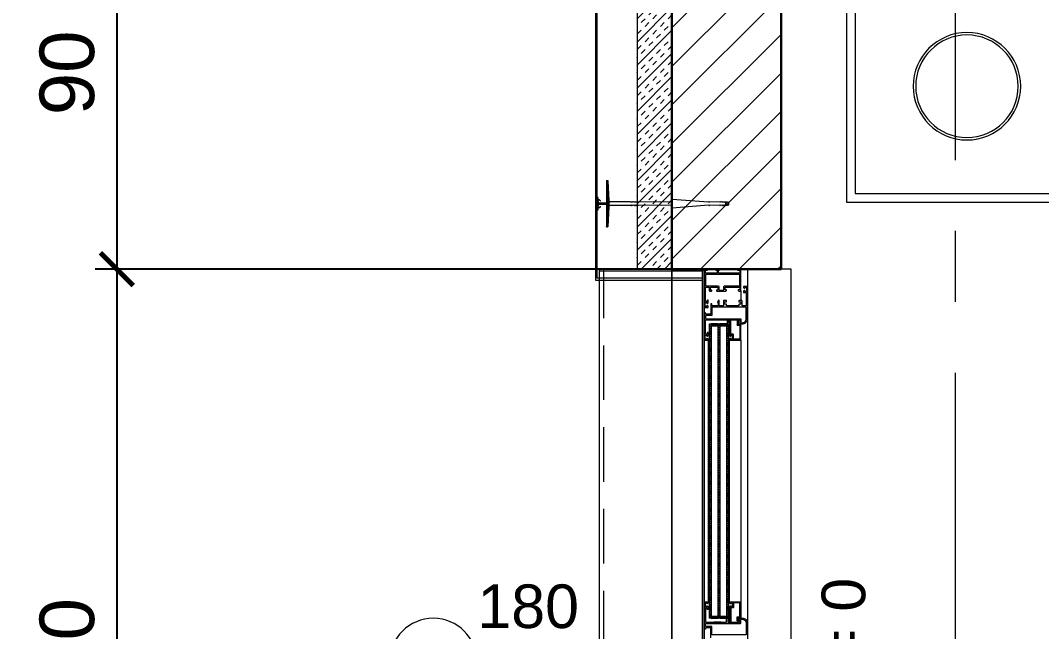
# Model space of a CAD drawing. Header units: centimetres. Extents: x 105417 to 110818, y -55119 to -48326.
# Drawn here: x 107295 to 107529.1, y -52650.5 to -52510.3 of the extents above; entities that cross this region are included whole.
import ezdxf

# ---------------------------------------------------------------- set-up
doc = ezdxf.new("R2010")
doc.units = ezdxf.units.CM
doc.header["$LTSCALE"] = 50
doc.header["$MEASUREMENT"] = 0
for name, pattern in [('AUSGEZOGEN', [0]), ('AXES', [2, 1.25, -0.25, 0.25, -0.25]), ('CACHE', [0.375, 0.25, -0.125]), ('CORNER', [20, 0, -20])]:
    doc.linetypes.add(name, pattern=pattern)
doc.layers.get('0').update_dxf_attribs({"color": 8})
for name, color, linetype in [('AXES', 10, 'AXES'), ('BORD', 5, 'Continuous'), ('COTE 50ème', 1, 'Continuous')]:
    doc.layers.add(name, color=color, linetype=linetype)
for name, color, linetype, lineweight in [('CONSOLE ISOL.', 214, 'Continuous', 15), ('ISOLATION', 252, 'Continuous', 0), ('MACONNERIE COUPE', 7, 'Continuous', 30), ('MACONNERIE HACHURE', 253, 'Continuous', 13), ('mobilimi', 8, 'Continuous', 9), ('WD_Corner', 154, 'Continuous', 5), ('WD_Dowel', 154, 'Continuous', 5), ('WD_Text_Legende', 154, 'AUSGEZOGEN', 5), ('WINDOWS', 21, 'Continuous', 5)]:
    doc.layers.add(name, color=color, linetype=linetype, lineweight=lineweight)
doc.layers.add('WD_Assist1', color=6, linetype='CORNER', lineweight=0, plot=False)
doc.styles.add('GENERATED_STYLE_1', font='arial.ttf')
doc.styles.add('RS_TXT_50', font='arial.ttf', dxfattribs={"height": 12.5})
doc.dimstyles.new('RS_50CM_LINEAIRE', dxfattribs={"dimscale": 5, "dimtxt": 12.5, "dimasz": 1.5, "dimexe": 1, "dimexo": 2.5, "dimgap": 1, "dimtad": 1, "dimdec": 1, "dimrnd": 0.5, "dimdsep": 46, "dimtxsty": 'RS_TXT_50', "dimblk1": 'ARCHTICK', "dimblk2": 'ARCHTICK', "dimsah": 1, "dimcen": 2.5, "dimdle": 1, "dimclrt": 4, "dimadec": 0, "dimazin": 2, "dimtfac": 1, "dimtdec": 1, "dimtix": 1, "dimtmove": 2, "dimatfit": 3, "dimfxl": 1, "dimtolj": 1, "dimtzin": 0, "dimarcsym": 0})

# ---------------------------------------------------------------- blocks, each defined once
blk = doc.blocks.new('A$Ceb270309')
at = {"layer": 'AXES', "lineweight": 5, "ltscale": 1.3}
blk.add_line((-30, -4150), (-30, -1058.41), dxfattribs=at)
blk = doc.blocks.new('ankeri')
at = {"layer": 'WD_Assist1'}
for p, q in [((-2.32, 5.2), (-2.54, 0.59)), ((-2.22, 5.3), (-2.32, 5.2)), ((-2, 5.3), (-2.22, 5.3)), ((-2, -5.3), (-2, 5.3)), ((-29.75, 0.39), (-30, 0)), ((-30, 0), (-29.75, -0.39)), ((-2.76, 0.39), (-29.75, 0.39)), ((-2.54, 0.59), (-2.76, 0.39)), ((-29.75, -0.39), (-2.76, -0.39)), ((-2.76, -0.39), (-2.54, -0.59)), ((-2.54, -0.59), (-2.32, -5.2)), ((-2.32, -5.2), (-2.22, -5.3)), ((-2.22, -5.3), (-2, -5.3))]:
    blk.add_line(p, q, dxfattribs=at)
at = {"layer": 'WD_Corner', "lineweight": 5}
blk.add_lwpolyline([(-2, 0.1), (-1.85, 0.1, -1), (-1.75, 0.1), (-0.25, 0.1, 0.185242), (-0.1, 0.55), (-0.1, 0.72), (-0.15, 0.73), (-0.15, 0.74), (-0.1, 0.75), (-0.1, 0.85), (-0.3, 0.85), (-0.3, 0.8), (-0.32, 0.8), (-0.33, 0.85), (-0.38, 0.85), (-0.5, 0.73), (-0.47, 0.68), (-0.48, 0.68), (-0.53, 0.7), (-0.54, 0.69), (-0.51, 0.65), (-0.54, 0.62), (-0.61, 0.69), (-0.4, 0.9), (-0.1, 0.9), (-0.1, 1.4), (0, 1.4), (0.05, 1.2), (0, 1.2), (0.05, 1.1), (0, 1.1), (0.25, 1), (0, 1), (0, -1), (0.25, -1), (0, -1.1), (0.05, -1.1), (0, -1.2), (0.05, -1.2), (0, -1.4), (-0.1, -1.4), (-0.1, -0.9), (-0.4, -0.9), (-0.61, -0.69), (-0.54, -0.62), (-0.51, -0.65), (-0.54, -0.69), (-0.53, -0.7), (-0.48, -0.68), (-0.47, -0.68), (-0.5, -0.73), (-0.38, -0.85), (-0.33, -0.85), (-0.32, -0.8), (-0.3, -0.8), (-0.3, -0.85), (-0.1, -0.85), (-0.1, -0.75), (-0.15, -0.74), (-0.15, -0.73), (-0.1, -0.72), (-0.1, -0.55, 0.185242), (-0.25, -0.1), (-1.75, -0.1, -1), (-1.85, -0.1), (-2, -0.1)], format="xyb", close=True, dxfattribs=at)
at = {"layer": 'WD_Dowel'}
for p, q in [((-2.32, 5.2), (-2.54, 0.74)), ((-2, 5.3), (-2.22, 5.3)), ((-2.11, 5.3), (-2.11, -5.3)), ((-2, 5.3), (-2, -5.3)), ((-2.11, 2.94), (-2.32, 2.94)), ((-2.32, 2.94), (-2.32, 0.74)), ((-29.75, 0.39), (-30, 0)), ((-30, 0), (-29.75, -0.39)), ((-28.88, 0.39), (-29.75, 0.39)), ((-29.47, 0.05), (-29.25, 0.09)), ((-29.47, 0.05), (-29.47, -0.05)), ((-29.25, 0.29), (-29.04, 0.37)), ((-29.25, 0.29), (-29.25, -0.29)), ((-28.88, 0.39), (-29.04, 0.34)), ((-29.04, 0.34), (-29.04, 0.37)), ((-28.82, 0.39), (-28.88, 0.39)), ((-28.82, 0.39), (-28.82, 0.34)), ((-28.82, 0.34), (-28.66, 0.39)), ((-28.61, 0.39), (-28.66, 0.39)), ((-28.61, 0.39), (-28.66, 0.39)), ((-28.61, 0.39), (-28.61, 0.34)), ((-28.61, 0.34), (-28.44, 0.39)), ((-28.39, 0.39), (-28.44, 0.39)), ((-28.39, 0.39), (-28.39, 0.34)), ((-28.39, 0.34), (-28.23, 0.39)), ((-28.17, 0.39), (-28.23, 0.39)), ((-28.17, 0.39), (-28.17, 0.34)), ((-28.17, 0.34), (-28.01, 0.39)), ((-27.96, 0.39), (-28.01, 0.39)), ((-27.96, 0.39), (-27.96, 0.34)), ((-27.96, 0.34), (-25.61, 0.39)), ((-25.56, 0.39), (-25.61, 0.39)), ((-25.56, 0.39), (-25.56, 0.34)), ((-25.56, 0.34), (-25.4, 0.39)), ((-25.34, 0.39), (-25.4, 0.39)), ((-25.34, 0.34), (-17.05, 0.99)), ((-25.34, 0.39), (-25.34, 0.34)), ((-17, 0.99), (-17.05, 0.99)), ((-17, 0.99), (-17, 0.34)), ((-17, 0.34), (-9.36, 0.39)), ((-9.3, 0.39), (-9.36, 0.39)), ((-9.3, 0.39), (-9.3, 0.34)), ((-9.3, 0.34), (-9.14, 0.39)), ((-9.09, 0.39), (-9.14, 0.39)), ((-9.09, 0.39), (-9.09, 0.34)), ((-9.09, 0.34), (-8.93, 0.39)), ((-8.87, 0.39), (-8.93, 0.39)), ((-8.87, 0.39), (-8.87, 0.34)), ((-8.87, 0.34), (-8.71, 0.39)), ((-8.66, 0.39), (-8.71, 0.39)), ((-8.66, 0.39), (-8.66, 0.34)), ((-8.66, 0.34), (-8.5, 0.39)), ((-8.44, 0.39), (-8.5, 0.39)), ((-8.44, 0.39), (-8.44, 0.34)), ((-8.44, 0.34), (-8.28, 0.39)), ((-8.23, 0.39), (-8.28, 0.39)), ((-8.23, 0.39), (-8.23, 0.34)), ((-8.23, 0.34), (-8.06, 0.39)), ((-8.01, 0.39), (-8.06, 0.39)), ((-8.01, 0.39), (-8.01, 0.34)), ((-8.01, 0.34), (-7.85, 0.39)), ((-7.79, 0.39), (-7.85, 0.39)), ((-7.79, 0.39), (-7.79, 0.34)), ((-7.79, 0.34), (-7.63, 0.39)), ((-7.58, 0.39), (-7.63, 0.39)), ((-7.58, 0.39), (-7.58, 0.34)), ((-7.58, 0.34), (-7.42, 0.39)), ((-7.42, 0.39), (-2.76, 0.39)), ((-2.54, 0.74), (-2.54, -0.74)), ((-2.54, 0.74), (-2.11, 0.74)), ((-2.11, 0.1), (-2.54, 0.1)), ((-2.32, 0.1), (-2.32, 0.74)), ((-29.75, -0.39), (-28.88, -0.39)), ((-29.25, -0.1), (-29.47, -0.05)), ((-29.25, -0.29), (-29.04, -0.37)), ((-29.04, -0.37), (-29.04, -0.34)), ((-29.04, -0.34), (-28.88, -0.39)), ((-28.82, -0.39), (-28.88, -0.39)), ((-28.82, -0.39), (-28.82, -0.34)), ((-28.82, -0.34), (-28.66, -0.39)), ((-28.61, -0.39), (-28.66, -0.39)), ((-28.61, -0.39), (-28.61, -0.34)), ((-28.61, -0.34), (-28.44, -0.39)), ((-28.39, -0.39), (-28.44, -0.39)), ((-28.39, -0.39), (-28.39, -0.34)), ((-28.39, -0.34), (-28.23, -0.39)), ((-28.17, -0.39), (-28.23, -0.39)), ((-28.17, -0.39), (-28.17, -0.34)), ((-28.17, -0.34), (-28.01, -0.39)), ((-27.96, -0.39), (-28.01, -0.39)), ((-27.96, -0.39), (-27.96, -0.34)), ((-27.96, -0.34), (-25.61, -0.39)), ((-25.56, -0.39), (-25.61, -0.39)), ((-25.56, -0.39), (-25.56, -0.34)), ((-25.56, -0.34), (-25.4, -0.39)), ((-25.34, -0.39), (-25.4, -0.39)), ((-25.34, -0.39), (-25.34, -0.34)), ((-25.34, -0.34), (-17.05, -0.99)), ((-17, -0.99), (-17.05, -0.99)), ((-17, -0.99), (-17, -0.34)), ((-17, -0.34), (-9.36, -0.39)), ((-9.3, -0.39), (-9.36, -0.39)), ((-9.3, -0.39), (-9.3, -0.34)), ((-9.3, -0.34), (-9.14, -0.39)), ((-9.09, -0.39), (-9.14, -0.39)), ((-9.09, -0.39), (-9.09, -0.34)), ((-9.09, -0.34), (-8.93, -0.39)), ((-8.87, -0.39), (-8.93, -0.39)), ((-8.87, -0.39), (-8.87, -0.34)), ((-8.87, -0.34), (-8.71, -0.39)), ((-8.66, -0.39), (-8.71, -0.39)), ((-8.66, -0.39), (-8.66, -0.34)), ((-8.66, -0.34), (-8.5, -0.39)), ((-8.44, -0.39), (-8.5, -0.39)), ((-8.44, -0.39), (-8.44, -0.34)), ((-8.44, -0.34), (-8.28, -0.39)), ((-8.23, -0.39), (-8.28, -0.39)), ((-8.23, -0.39), (-8.23, -0.34)), ((-8.23, -0.34), (-8.06, -0.39)), ((-8.01, -0.39), (-8.06, -0.39)), ((-8.01, -0.39), (-8.01, -0.34)), ((-8.01, -0.34), (-7.85, -0.39)), ((-7.79, -0.39), (-7.85, -0.39)), ((-7.79, -0.39), (-7.79, -0.34)), ((-7.79, -0.34), (-7.63, -0.39)), ((-7.58, -0.39), (-7.63, -0.39)), ((-7.58, -0.39), (-7.58, -0.34)), ((-7.58, -0.34), (-7.42, -0.39)), ((-7.42, -0.39), (-2.76, -0.39)), ((-2.11, -0.1), (-2.54, -0.1)), ((-2.54, -0.74), (-2.11, -0.74)), ((-2.54, -0.74), (-2.32, -5.2)), ((-2.32, -0.74), (-2.32, -0.1)), ((-2.22, -2.94), (-2.32, -0.74)), ((-2.11, -2.94), (-2.22, -2.94)), ((-2, -5.3), (-2.22, -5.3))]:
    blk.add_line(p, q, dxfattribs=at)
for centre, major_axis, start_param, end_param in [((-2.22, 5.2), (0.108, 0), 1.570796, 3.141593), ((-2.76, 0.59), (0.216, 0), -1.570795, 0), ((-2.76, -0.59), (-0.216, 0), 3.141593, 4.712389), ((-2.22, -5.2), (0.108, 0), 3.141593, 4.712389)]:
    blk.add_ellipse(centre, major_axis=major_axis, ratio=0.909091, start_param=start_param, end_param=end_param, dxfattribs=at)
blk = doc.blocks.new('_ArchTick')
at = {"color": 0, "linetype": 'ByBlock', "const_width": 0.15}
blk.add_lwpolyline([(-0.5, -0.5), (0.5, 0.5)], dxfattribs=at)
blk = doc.blocks.new('*D1167')
at = {"layer": 'COTE 50ème', "color": 0, "lineweight": -2, "ltscale": 0.5, "transparency": 16777216}
for p, q in [((107317.13, -52472.36), (107317.13, -52572.36)), ((107445.99, -52477.36), (107312.13, -52477.36)), ((107444.35, -52567.36), (107312.13, -52567.36))]:
    blk.add_line(p, q, dxfattribs=at)
at = {"layer": 'Defpoints', "color": 0, "ltscale": 0.5, "transparency": 16777216}
for p in [(107458.49, -52477.36), (107317.13, -52567.36), (107456.85, -52567.36)]:
    blk.add_point(p, dxfattribs=at)
at = {"layer": 'COTE 50ème', "color": 0, "lineweight": -2, "ltscale": 0.5, "transparency": 16777216, "xscale": 7.5, "yscale": 7.5, "zscale": 7.5}
for p, rotation in [((107317.13, -52477.36), 90), ((107317.13, -52567.36), 270)]:
    blk.add_blockref('_ArchTick', p, dxfattribs=dict(at, rotation=rotation))
at = {"layer": 'COTE 50ème', "color": 4, "ltscale": 0.5, "transparency": 16777216, "insert": (107305.75, -52522.36), "char_height": 12.5, "attachment_point": 5, "rotation": 90, "style": 'RS_TXT_50'}
blk.add_mtext('\\A1;90', dxfattribs=at)
blk = doc.blocks.new('*D1168')
at = {"layer": 'COTE 50ème', "color": 0, "lineweight": -2, "ltscale": 0.5, "transparency": 16777216}
for p, q in [((107317.13, -52562.36), (107317.13, -52752.36)), ((107444.35, -52567.36), (107312.13, -52567.36)), ((107444.35, -52747.36), (107312.13, -52747.36))]:
    blk.add_line(p, q, dxfattribs=at)
at = {"layer": 'Defpoints', "color": 0, "ltscale": 0.5, "transparency": 16777216}
for p in [(107456.85, -52567.36), (107317.13, -52747.36), (107456.85, -52747.36)]:
    blk.add_point(p, dxfattribs=at)
at = {"layer": 'COTE 50ème', "color": 0, "lineweight": -2, "ltscale": 0.5, "transparency": 16777216, "xscale": 7.5, "yscale": 7.5, "zscale": 7.5}
for p, rotation in [((107317.13, -52567.36), 90), ((107317.13, -52747.36), 270)]:
    blk.add_blockref('_ArchTick', p, dxfattribs=dict(at, rotation=rotation))
at = {"layer": 'COTE 50ème', "color": 4, "ltscale": 0.5, "transparency": 16777216, "insert": (107305.75, -52657.36), "char_height": 12.5, "attachment_point": 5, "rotation": 90, "style": 'RS_TXT_50'}
blk.add_mtext('\\A1;180', dxfattribs=at)
blk = doc.blocks.new('*D1179')
at = {"layer": 'COTE 50ème', "color": 0, "lineweight": -2, "ltscale": 0.5, "transparency": 16777216}
for p, q in [((107286.77, -53767.36), (107286.77, -52052.36)), ((107431.86, -52057.36), (107281.77, -52057.36)), ((107431.85, -53762.36), (107281.77, -53762.36))]:
    blk.add_line(p, q, dxfattribs=at)
at = {"layer": 'Defpoints', "color": 0, "ltscale": 0.5, "transparency": 16777216}
for p in [(107286.77, -52057.36), (107444.36, -52057.36), (107444.35, -53762.36)]:
    blk.add_point(p, dxfattribs=at)
at = {"layer": 'COTE 50ème', "color": 0, "lineweight": -2, "ltscale": 0.5, "transparency": 16777216, "xscale": 7.5, "yscale": 7.5, "zscale": 7.5}
for p, rotation in [((107286.77, -52057.36), 90), ((107286.77, -53762.36), 270)]:
    blk.add_blockref('_ArchTick', p, dxfattribs=dict(at, rotation=rotation))
at = {"layer": 'COTE 50ème', "color": 4, "ltscale": 0.5, "transparency": 16777216, "insert": (107275.39, -52909.86), "char_height": 12.5, "attachment_point": 5, "rotation": 90, "style": 'RS_TXT_50'}
blk.add_mtext('\\A1;1705', dxfattribs=at)
blk = doc.blocks.new('*D1180')
at = {"layer": 'COTE 50ème', "color": 0, "lineweight": -2, "ltscale": 0.5, "transparency": 16777216}
for p, q in [((107253.08, -52052.36), (107253.08, -54127.36)), ((107431.85, -52057.36), (107248.08, -52057.36)), ((108207.94, -54122.36), (107248.08, -54122.36))]:
    blk.add_line(p, q, dxfattribs=at)
at = {"layer": 'Defpoints', "color": 0, "ltscale": 0.5, "transparency": 16777216}
for p in [(107444.35, -52057.36), (107253.08, -54122.36), (108220.44, -54122.36)]:
    blk.add_point(p, dxfattribs=at)
at = {"layer": 'COTE 50ème', "color": 0, "lineweight": -2, "ltscale": 0.5, "transparency": 16777216, "xscale": 7.5, "yscale": 7.5, "zscale": 7.5}
for p, rotation in [((107253.08, -52057.36), 90), ((107253.08, -54122.36), 270)]:
    blk.add_blockref('_ArchTick', p, dxfattribs=dict(at, rotation=rotation))
at = {"layer": 'COTE 50ème', "color": 4, "ltscale": 0.5, "transparency": 16777216, "insert": (107241.69, -53089.86), "char_height": 12.5, "attachment_point": 5, "rotation": 90, "style": 'RS_TXT_50'}
blk.add_mtext('\\A1;2065', dxfattribs=at)

msp = doc.modelspace()

# ---------------------------------------------------------------- hatches: boundary and pattern name
at = {"layer": 'ISOLATION', "transparency": 33554687}
h = msp.add_hatch(dxfattribs=at)
h.set_pattern_fill('INSUL', color=256, scale=10, angle=45)
h.set_pattern_definition([(45, (108384.8174, -45955.942), (-2.6516504, 2.6516504), []), (45, (108383.9335, -45955.058), (-2.6516504, 2.6516504), [1.25, -1.25]), (45, (108383.0496, -45954.1743), (-2.6516504, 2.6516504), [1.25, -1.25])])
h.paths.add_polyline_path([(107436.35, -52469.36), (107436.35, -52567.36), (107444.35, -52567.36), (107444.35, -52477.36), (107554.35, -52477.36), (107554.35, -52424.25), (107546.35, -52424.25), (107546.35, -52469.36)])
at = {"layer": 'MACONNERIE HACHURE'}
h = msp.add_hatch(dxfattribs=at)
h.set_pattern_fill('ANSI31', color=256, scale=50, style=0)
h.paths.add_polyline_path([(107874.35, -53728.36), (107763.35, -53728.36), (107763.35, -53770.36), (107874.35, -53770.36)])
h.paths.add_polyline_path([(107866.35, -53736.36), (107771.35, -53736.36), (107771.35, -53762.36), (107866.35, -53762.36)], flags=16)
h.paths.add_polyline_path([(109325.35, -53728.36), (109214.35, -53728.36), (109214.35, -53770.36), (109325.35, -53770.36)])
h.paths.add_polyline_path([(109317.35, -53736.36), (109222.35, -53736.36), (109222.35, -53762.36), (109317.35, -53762.36)], flags=16)
h.paths.add_polyline_path([(109454.35, -52082.36), (109509.35, -52082.36), (109509.35, -52057.36), (109454.35, -52057.36)])
h.paths.add_polyline_path([(109274.35, -52057.36), (109174.35, -52057.36), (109174.35, -52082.36), (109274.35, -52082.36)])
h.paths.add_polyline_path([(107444.35, -53677.36), (107444.35, -53737.36), (107469.35, -53737.36), (107469.35, -53677.36)])
h.paths.add_polyline_path([(108556.85, -53762.36), (108531.85, -53762.36), (108531.85, -53982.36), (108556.85, -53982.36)])
h.paths.add_polyline_path([(108239.36, -53952.36), (108214.36, -53952.36), (108214.36, -54122.36), (108331.85, -54122.36), (108331.85, -54097.36), (108239.36, -54097.36)])
h.paths.add_polyline_path([(108556.85, -53982.36), (108531.85, -53982.36), (108531.85, -54122.36), (108556.85, -54122.36)])
h.paths.add_polyline_path([(108849.35, -53952.36), (108874.35, -53952.36), (108874.35, -54122.36), (108756.85, -54122.36), (108756.85, -54097.36), (108849.35, -54097.36)])
h.paths.add_polyline_path([(107469.35, -53422.36), (107444.35, -53422.36), (107444.35, -53497.36), (107469.35, -53497.36)])
h.paths.add_polyline_path([(109644.35, -53677.36), (109644.35, -53737.36), (109619.35, -53737.36), (109619.35, -53677.36)])
h.paths.add_polyline_path([(109619.35, -53342.47), (109644.35, -53342.47), (109644.35, -53397.36), (109619.35, -53397.36)])
h.paths.add_polyline_path([(107469.35, -53342.47), (107444.35, -53342.47), (107444.35, -53397.36), (107469.35, -53397.36)])
h.paths.add_polyline_path([(109619.35, -52847.36), (109644.35, -52847.36), (109644.35, -52902.25), (109619.35, -52902.25)])
h.paths.add_polyline_path([(109099.36, -53146.93), (108984.36, -53146.93), (108984.36, -53096.93), (109099.36, -53096.93)])
h.paths.add_polyline_path([(109089.36, -53136.93), (108994.36, -53136.93), (108994.36, -53106.93), (109089.36, -53106.93)], flags=16)
h.paths.add_polyline_path([(108104.35, -53147.36), (107989.35, -53147.36), (107989.35, -53097.36), (108104.35, -53097.36)])
h.paths.add_polyline_path([(108094.35, -53137.36), (107999.35, -53137.36), (107999.35, -53107.36), (108094.35, -53107.36)], flags=16)
h.paths.add_polyline_path([(108794.35, -52797.36), (108774.35, -52797.36), (108774.35, -52787.36), (108794.35, -52787.36)])
h.paths.add_polyline_path([(108849.35, -53737.36), (108756.85, -53737.36), (108756.85, -53762.36), (108849.35, -53762.36)])
h.paths.add_polyline_path([(109234.24, -53477.36), (109209.24, -53477.36), (109209.24, -53422.36), (109234.24, -53422.36)])
h.paths.add_polyline_path([(109619.35, -53062.36), (109644.35, -53062.36), (109644.35, -53182.36), (109619.35, -53182.36)])
h.paths.add_polyline_path([(108809.35, -53326.05), (108874.35, -53326.05), (108874.35, -53348.05), (108849.35, -53348.05), (108849.35, -53338.05), (108809.35, -53338.05)])
h.paths.add_polyline_path([(109619.35, -53422.36), (109644.35, -53422.36), (109644.35, -53497.36), (109619.35, -53497.36)])
h.paths.add_polyline_path([(108704.35, -52527.36), (108794.35, -52527.36), (108794.35, -52607.36), (108947.35, -52607.36), (108947.35, -52512.38), (108959.35, -52512.38), (108959.35, -52632.36), (108794.35, -52632.36), (108794.35, -52687.36), (108774.35, -52687.36), (108774.35, -52583.36), (108704.35, -52583.36), (108704.35, -52632.36), (108669.35, -52632.36), (108669.35, -52612.36), (108679.35, -52612.36), (108679.35, -52562.36), (108704.35, -52562.36), (108704.35, -52578.36), (108774.35, -52578.36), (108774.35, -52552.36), (108704.35, -52552.36)])
h.paths.add_polyline_path([(108874.35, -53702.36), (108849.35, -53702.36), (108849.35, -53440.05), (108874.35, -53440.05), (108874.35, -53477.36), (108934.35, -53477.36), (108934.35, -53502.36), (108874.35, -53502.36)])
h.paths.add_polyline_path([(108814.35, -52082.36), (108947.35, -52082.36), (108947.35, -52236.36), (108959.35, -52236.36), (108959.35, -52082.36), (108994.35, -52082.36), (108994.35, -52057.36), (108814.35, -52057.36)])
h.paths.add_polyline_path([(109509.35, -52482.36), (109509.35, -52424.25), (109534.35, -52424.25), (109534.35, -52477.36), (109644.35, -52477.36), (109644.35, -52567.36), (109619.35, -52567.36), (109619.35, -52502.36), (109286.35, -52502.36), (109286.35, -52507.36), (109134.35, -52507.36), (109134.35, -52517.36), (109122.35, -52517.36), (109122.35, -52422.36), (109061.49, -52422.36), (109061.49, -52410.36), (109134.35, -52410.36), (109134.35, -52482.36)])
h.paths.add_polyline_path([(109071.35, -52817.36), (109071.35, -52723.36), (109083.35, -52723.36), (109083.35, -52797.36), (109221.35, -52797.36), (109221.35, -52631.36), (109083.35, -52631.36), (109083.35, -52641.36), (109071.35, -52641.36), (109071.35, -52619.36), (109122.35, -52619.36), (109122.35, -52609.36), (109134.35, -52609.36), (109134.35, -52619.36), (109241.35, -52619.36), (109241.35, -52797.36), (109509.35, -52797.36), (109509.35, -52817.36)])
h.paths.add_polyline_path([(108294.35, -52797.36), (108314.35, -52797.36), (108314.35, -52787.36), (108294.35, -52787.36)])
h.paths.add_polyline_path([(108239.35, -53737.36), (108331.85, -53737.36), (108331.85, -53762.36), (108239.35, -53762.36)])
h.paths.add_polyline_path([(107859.35, -53477.36), (107884.35, -53477.36), (107884.35, -53422.36), (107859.35, -53422.36)])
h.paths.add_polyline_path([(107469.35, -53062.36), (107444.35, -53062.36), (107444.35, -53182.36), (107469.35, -53182.36)])
h.paths.add_polyline_path([(108279.35, -53326.05), (108214.35, -53326.05), (108214.35, -53348.05), (108239.35, -53348.05), (108239.35, -53338.05), (108279.35, -53338.05)])
h.paths.add_polyline_path([(108724.52, -52902.36), (108774.35, -52902.36), (108774.35, -52942.36), (108724.52, -52942.36)])
h.paths.add_polyline_path([(108564.35, -52902.36), (108604.35, -52902.36), (108604.35, -52942.36), (108564.35, -52942.36)])
h.paths.add_polyline_path([(109509.35, -52154.25), (109534.35, -52154.25), (109534.35, -52107.36), (109509.35, -52107.36)])
h.paths.add_polyline_path([(109619.35, -52797.36), (109644.35, -52797.36), (109644.35, -52747.36), (109619.35, -52747.36)])
h.paths.add_polyline_path([(108364.19, -52902.36), (108314.35, -52902.36), (108314.35, -52942.36), (108364.19, -52942.36)])
h.paths.add_polyline_path([(108524.35, -52902.36), (108484.35, -52902.36), (108484.35, -52942.36), (108524.35, -52942.36)])
h.paths.add_polyline_path([(108679.35, -52082.36), (108659.35, -52082.36), (108659.35, -52057.36), (108679.35, -52057.36)])
h.paths.add_polyline_path([(108384.35, -52527.36), (108294.35, -52527.36), (108294.35, -52607.36), (108141.35, -52607.36), (108141.35, -52512.38), (108129.35, -52512.38), (108129.35, -52632.36), (108294.35, -52632.36), (108294.35, -52687.36), (108314.35, -52687.36), (108314.35, -52583.36), (108384.35, -52583.36), (108384.35, -52632.36), (108569.35, -52632.36), (108569.35, -52612.36), (108409.35, -52612.36), (108409.35, -52562.36), (108384.35, -52562.36), (108384.35, -52578.36), (108314.35, -52578.36), (108314.35, -52552.36), (108384.35, -52552.36)])
h.paths.add_polyline_path([(107579.35, -52154.25), (107554.35, -52154.25), (107554.35, -52107.36), (107579.35, -52107.36)])
h.paths.add_polyline_path([(108559.35, -53737.36), (108576.85, -53737.36), (108576.85, -53762.36), (108511.85, -53762.36), (108511.85, -53737.36), (108529.35, -53737.36), (108529.35, -53272.36), (108559.35, -53272.36)])
h.paths.add_polyline_path([(108214.35, -53702.36), (108239.35, -53702.36), (108239.35, -53440.05), (108214.35, -53440.05), (108214.35, -53477.36), (108154.35, -53477.36), (108154.35, -53502.36), (108214.35, -53502.36)])
h.paths.add_polyline_path([(108559.35, -52082.36), (108409.35, -52082.36), (108409.35, -52057.36), (108559.35, -52057.36)])
h.paths.add_polyline_path([(108274.35, -52082.36), (108141.35, -52082.36), (108141.35, -52236.36), (108129.35, -52236.36), (108129.35, -52082.36), (107579.35, -52082.36), (107579.35, -52057.36), (108274.35, -52057.36)])
h.paths.add_polyline_path([(107579.35, -52482.36), (107579.35, -52424.25), (107554.35, -52424.25), (107554.35, -52477.36), (107444.35, -52477.36), (107444.35, -52567.36), (107469.35, -52567.36), (107469.35, -52502.36), (107802.35, -52502.36), (107802.35, -52507.36), (107954.35, -52507.36), (107954.35, -52517.36), (107966.35, -52517.36), (107966.35, -52422.36), (108027.22, -52422.36), (108027.22, -52410.36), (107954.35, -52410.36), (107954.35, -52482.36)])
h.paths.add_polyline_path([(108017.35, -52817.36), (108017.35, -52723.36), (108005.35, -52723.36), (108005.35, -52797.36), (107867.35, -52797.36), (107867.35, -52631.36), (108005.35, -52631.36), (108005.35, -52641.36), (108017.35, -52641.36), (108017.35, -52619.36), (107966.35, -52619.36), (107966.35, -52609.36), (107954.35, -52609.36), (107954.35, -52619.36), (107847.35, -52619.36), (107847.35, -52797.36), (107579.35, -52797.36), (107579.35, -52817.36)])
h.paths.add_polyline_path([(107469.35, -52797.36), (107444.35, -52797.36), (107444.35, -52747.36), (107469.35, -52747.36)])
h.paths.add_polyline_path([(107469.35, -52847.36), (107444.35, -52847.36), (107444.35, -52902.25), (107469.35, -52902.25)])
h.paths.add_polyline_path([(108947.35, -52328.36), (108704.35, -52328.36), (108704.35, -52348.36), (108947.35, -52348.36), (108947.35, -52430.38), (108959.35, -52430.38), (108959.35, -52422.36), (108969.35, -52422.36), (108969.35, -52410.36), (108959.35, -52410.36), (108959.35, -52318.36), (108947.35, -52318.36)])
h.paths.add_polyline_path([(108141.35, -52328.36), (108384.35, -52328.36), (108384.35, -52348.36), (108141.35, -52348.36), (108141.35, -52430.38), (108129.35, -52430.38), (108129.35, -52422.36), (108119.35, -52422.36), (108119.35, -52410.36), (108129.35, -52410.36), (108129.35, -52318.36), (108141.35, -52318.36)])
at = {"layer": 'WINDOWS'}
h = msp.add_hatch(dxfattribs=at)
h.set_pattern_fill('ANSI31', color=140, scale=2.5, angle=450)
h.set_pattern_definition([(135, (60752.7417, -96419.88794), (-0.2209708691, -0.2209708691), [])])
h.paths.add_polyline_path([(107452.95, -52647.38), (107452.94, -52579.94), (107453.34, -52579.94), (107453.35, -52647.38)])
h.paths.add_polyline_path([(107454.95, -52647.38), (107454.94, -52579.94), (107455.34, -52579.94), (107455.35, -52647.38)])
h.paths.add_polyline_path([(107456.94, -52647.38), (107456.94, -52579.94), (107457.34, -52579.94), (107457.34, -52647.38)])
at = {"layer": 'WINDOWS', "transparency": 33554559}
h = msp.add_hatch(dxfattribs=at)
h.set_pattern_fill('ANSI31', color=140, angle=450)
h.set_pattern_definition([(135, (60752.74601, -96402.88794), (-0.08838834765, -0.08838834765), [])])
h.paths.add_polyline_path([(107454.94, -52579.94), (107453.34, -52579.94), (107453.34, -52580.34), (107454.94, -52580.34)])
h.paths.add_polyline_path([(107456.94, -52579.94), (107455.34, -52579.94), (107455.34, -52580.34), (107456.94, -52580.34)])
h.paths.add_polyline_path([(107454.95, -52646.98), (107453.35, -52646.98), (107453.35, -52647.38), (107454.95, -52647.38)])
h.paths.add_polyline_path([(107456.95, -52646.98), (107455.35, -52646.98), (107455.35, -52647.38), (107456.95, -52647.38)])
h = msp.add_hatch(dxfattribs=at)
h.set_pattern_fill('ANSI31', color=256, angle=450)
h.set_pattern_definition([(135, (60752.94171, -96409.83237), (-0.08838834765, -0.08838834765), [])])
h.paths.add_polyline_path([(107459.91, -52579.94), (107459.91, -52580), (107459.56, -52580, -0.414214), (107459.5, -52579.94), (107459.5, -52579.57, -0.247394), (107459.53, -52579.52, 1.657435), (107459.28, -52579.39), (107459.28, -52580.13, 0.414214), (107459.37, -52580.22), (107459.84, -52580.22, -0.414214), (107459.93, -52580.32), (107459.93, -52583.36, -0.414214), (107459.84, -52583.45), (107458.49, -52583.45, -0.414214), (107458.43, -52583.4), (107458.43, -52582.39, 0.414214), (107458.34, -52582.3), (107457.89, -52582.3, -0.414214), (107457.84, -52582.24), (107457.84, -52579.1, 0.737396), (107457.67, -52579.05), (107457.42, -52579.41, 0.603122), (107457.5, -52579.55), (107457.58, -52579.55, -0.414214), (107457.63, -52579.61), (107457.63, -52582.3), (107457.59, -52582.3, 0.414214), (107457.54, -52582.35), (107457.54, -52582.56, 0.250765), (107457.56, -52582.6), (107457.73, -52582.73, 0.599022), (107457.82, -52582.69), (107457.82, -52582.61, -0.414214), (107457.87, -52582.56), (107458.14, -52582.56, -0.414214), (107458.19, -52582.61), (107458.19, -52583.36, -0.414214), (107458.14, -52583.42), (107457.87, -52583.42, -0.414214), (107457.82, -52583.36), (107457.82, -52583.29, 0.599022), (107457.73, -52583.24), (107457.56, -52583.37, 0.250765), (107457.54, -52583.42), (107457.54, -52583.62, 0.414214), (107457.59, -52583.68), (107460.1, -52583.68, 0.414214), (107460.16, -52583.62), (107460.16, -52580), (107460.16, -52579.94)])
h = msp.add_hatch(dxfattribs=at)
h.set_pattern_fill('ANSI31', color=256, angle=450)
h.set_pattern_definition([(135, (60752.94601, -96419.88794), (-0.08838834765, -0.08838834765), [])])
h.paths.add_polyline_path([(107460.16, -52643.69, 0.414214), (107460.11, -52643.64), (107457.6, -52643.64, 0.414214), (107457.54, -52643.69), (107457.54, -52643.9, 0.250765), (107457.57, -52643.94), (107457.74, -52644.08, 0.599022), (107457.82, -52644.03), (107457.82, -52643.95, -0.414214), (107457.88, -52643.9), (107458.14, -52643.9, -0.414214), (107458.2, -52643.95), (107458.2, -52644.7, -0.414214), (107458.14, -52644.76), (107457.88, -52644.76, -0.414214), (107457.82, -52644.7), (107457.82, -52644.63, 0.599022), (107457.74, -52644.58), (107457.57, -52644.71, 0.250765), (107457.54, -52644.76), (107457.54, -52644.96, 0.414214), (107457.6, -52645.02), (107457.64, -52645.02), (107457.64, -52647.71, -0.414214), (107457.58, -52647.76), (107457.51, -52647.76, 0.603122), (107457.43, -52647.91), (107457.67, -52648.26, 0.737396), (107457.84, -52648.21), (107457.84, -52645.07, -0.414214), (107457.9, -52645.02), (107458.35, -52645.02, 0.414214), (107458.44, -52644.93), (107458.44, -52643.92, -0.414214), (107458.49, -52643.86), (107459.84, -52643.86, -0.414214), (107459.94, -52643.95), (107459.94, -52647, -0.414214), (107459.84, -52647.09), (107459.38, -52647.09, 0.414214), (107459.28, -52647.18), (107459.28, -52647.92, 1.657435), (107459.53, -52647.79, -0.247394), (107459.51, -52647.74), (107459.51, -52647.37, -0.414214), (107459.56, -52647.31), (107459.92, -52647.31), (107459.92, -52647.37), (107460.16, -52647.37), (107460.16, -52647.31)])

# ---------------------------------------------------------------- linework, layer by layer
at = {"layer": 'BORD', "lineweight": 5, "ltscale": 0.5}
msp.add_lwpolyline([(109644.35, -52057.36), (107444.35, -52057.36), (107444.35, -52122.36), (107344.35, -52122.36), (107344.35, -52462.36), (107444.35, -52462.36), (107444.35, -53762.36), (107574.35, -53762.36), (107574.35, -53962.36), (108214.35, -53962.36), (108214.35, -54122.36), (108874.35, -54122.36), (108874.35, -53962.36), (109514.24, -53962.36), (109514.24, -53762.36), (109644.35, -53762.36), (109644.35, -52462.36), (109744.35, -52462.36), (109744.35, -52122.36), (109644.35, -52122.36)], close=True, dxfattribs=at)
at = {"layer": 'CONSOLE ISOL.', "lineweight": 5, "ltscale": 0.5}
msp.add_lwpolyline([(108544.35, -53272.36), (108544.35, -54122.36), (108214.35, -54122.36), (108214.35, -53962.36), (107574.35, -53962.36), (107574.35, -53762.36), (107444.35, -53762.36), (107444.35, -52462.36), (107344.35, -52462.36), (107344.35, -52122.36), (107444.35, -52122.36), (107444.36, -52057.36), (108396.85, -52057.36), (108396.85, -52552.36), (108314.35, -52552.36), (108314.35, -52797.36), (108279.35, -52797.36), (108279.35, -53272.36)], close=True, dxfattribs=at)
at = {"layer": 'ISOLATION', "lineweight": 5, "ltscale": 0.5}
msp.add_lwpolyline([(107436.35, -52469.36), (107436.35, -52567.36), (107444.35, -52567.36), (107444.35, -52477.36), (107554.35, -52477.36), (107554.35, -52424.25), (107546.35, -52424.25), (107546.35, -52469.36)], close=True, dxfattribs=at)
at = {"layer": 'MACONNERIE COUPE'}
msp.add_lwpolyline([(107579.35, -52482.36), (107579.35, -52424.25), (107554.35, -52424.25), (107554.35, -52477.36), (107444.35, -52477.36), (107444.35, -52567.36), (107469.35, -52567.36), (107469.35, -52502.36), (107802.35, -52502.36), (107802.35, -52507.36), (107954.35, -52507.36), (107954.35, -52517.36), (107966.35, -52517.36), (107966.35, -52422.36), (108027.22, -52422.36), (108027.22, -52410.36), (107954.35, -52410.36), (107954.35, -52482.36)], close=True, dxfattribs=at)
at = {"layer": 'mobilimi'}
for points in [[(107484.35, -52502.36), (107484.35, -52552.04), (107536, -52552.04)], [(107486.35, -52502.36), (107486.35, -52550.04), (107536, -52550.04)]]:
    msp.add_lwpolyline(points, dxfattribs=at)
at = {"layer": 'mobilimi', "extrusion": (0, 0, -1)}
for major_axis, start_param, end_param in [((-8.71, -8.71), 0.785398, 7.068583), ((8.31, -8.31), 2.356194490192207, 8.639379797371793)]:
    msp.add_ellipse((107511.97, -52525.43), major_axis=major_axis, ratio=1, start_param=start_param, end_param=end_param, dxfattribs=at)
at = {"layer": 'WD_Corner', "lineweight": 5, "ltscale": 0.5}
msp.add_lwpolyline([(107427.46, -52497.04), (107427.46, -52496.64), (107426.81, -52496.64), (107426.81, -52569.86), (107451.36, -52569.86), (107451.36, -52569.46), (107427.21, -52569.46), (107427.21, -52497.04)], close=True, dxfattribs=at)
at = {"layer": 'WINDOWS', "color": 165, "linetype": 'CACHE'}
msp.add_line((107428.76, -52747.36), (107428.76, -52567.36), dxfattribs=at)
at = {"layer": 'WINDOWS'}
for p, q in [((107460.16, -52572.33), (107460.16, -52574.59)), ((107451.76, -52576.12), (107451.76, -52577.44)), ((107461.65, -52578.84), (107461.65, -52648.55)), ((107451.76, -52583.64), (107451.76, -52643.7)), ((107452.65, -52583.62), (107452.66, -52643.7)), ((107457.54, -52643.69), (107457.54, -52583.62)), ((107460.16, -52583.62), (107460.16, -52643.69)), ((107455.67, -52648.31), (107453.99, -52648.31))]:
    msp.add_line(p, q, dxfattribs=at)
at = {"layer": 'WINDOWS', "color": 165}
for points in [[(107451.76, -52567.36), (107451.76, -52747.36), (107427.76, -52747.36), (107427.76, -52567.36)], [(107451.76, -52567.36), (107427.76, -52567.36), (107427.76, -52567.76), (107451.36, -52567.76)], [(107451.36, -52746.96), (107451.36, -52567.76), (107451.76, -52567.36), (107451.76, -52747.36)], [(107461.65, -52567.36), (107461.65, -52747.36), (107471.65, -52747.36), (107471.65, -52567.36)]]:
    msp.add_lwpolyline(points, close=True, dxfattribs=at)
at = {"layer": 'WINDOWS'}
for points in [[(107454.57, -52572.36), (107454.63, -52572.42, 0.198912), (107454.67, -52572.44), (107456.68, -52572.44, 0.198912), (107456.72, -52572.42), (107456.87, -52572.27, 0.198912), (107456.89, -52572.23), (107456.89, -52572.16, 0.414214), (107456.83, -52572.1), (107456.65, -52572.1, -0.340481), (107456.52, -52572.01), (107456.52, -52571.6, -0.414214), (107456.61, -52571.51), (107459.78, -52571.51, -0.414214), (107459.88, -52571.6), (107459.88, -52572.01, -0.414214), (107459.78, -52572.1), (107459.56, -52572.1, 0.414214), (107459.5, -52572.16), (107459.5, -52572.23, 0.198912), (107459.52, -52572.27), (107459.67, -52572.42, 0.198912), (107459.71, -52572.44), (107460.1, -52572.44, 0.414214), (107460.16, -52572.38), (107460.16, -52567.42, 0.414214), (107460.1, -52567.36), (107459.52, -52567.36, 0.322823), (107459.47, -52567.4), (107459.41, -52567.57, 0.511918), (107459.47, -52567.64), (107459.78, -52567.64, -0.414214), (107459.88, -52567.74), (107459.88, -52568.2, -0.414214), (107459.78, -52568.3), (107455.08, -52568.3, -0.414214), (107454.99, -52568.2), (107454.99, -52567.74, -0.414214), (107455.08, -52567.64), (107455.21, -52567.64, 0.511918), (107455.26, -52567.57), (107455.21, -52567.4, 0.322823), (107455.15, -52567.36), (107454.54, -52567.36, 0.322823), (107454.49, -52567.4), (107454.43, -52567.57, 0.511918), (107454.48, -52567.64), (107454.61, -52567.64, -0.414214), (107454.71, -52567.74), (107454.71, -52568.2, -0.414214), (107454.61, -52568.3), (107452.13, -52568.3, -0.414214), (107452.04, -52568.2), (107452.04, -52567.74, -0.414214), (107452.13, -52567.64), (107452.45, -52567.64, 0.511918), (107452.5, -52567.57), (107452.44, -52567.4, 0.322823), (107452.39, -52567.36), (107451.81, -52567.36, 0.414214), (107451.76, -52567.42), (107451.76, -52576.12, 0.414214), (107451.81, -52576.17), (107452.6, -52576.17, 0.414214), (107452.65, -52576.12), (107452.65, -52575.87, 0.250765), (107452.63, -52575.83), (107452.46, -52575.72, 0.599022), (107452.37, -52575.76), (107452.37, -52575.87, -0.414214), (107452.32, -52575.93), (107452.06, -52575.93, -0.414214), (107452, -52575.87), (107452, -52575.09, -0.414214), (107452.06, -52575.03), (107452.32, -52575.03, -0.414214), (107452.37, -52575.09), (107452.37, -52575.17, 0.599022), (107452.46, -52575.21), (107452.63, -52575.1, 0.250765), (107452.65, -52575.05), (107452.65, -52574.52, 1), (107452.45, -52574.52), (107452.45, -52574.74, -0.414214), (107452.39, -52574.79), (107452.09, -52574.79, -0.414214), (107452.04, -52574.74), (107452.04, -52571.56, -0.414214), (107452.09, -52571.51), (107452.82, -52571.51, -0.414214), (107452.91, -52571.6), (107452.91, -52572.25, 0.414214), (107453.1, -52572.44), (107453.36, -52572.44, 0.198912), (107453.4, -52572.42), (107453.46, -52572.36, 0.198912), (107453.47, -52572.32), (107453.47, -52572.22, 0.414214), (107453.42, -52572.16), (107453.25, -52572.16, -0.414214), (107453.19, -52572.1), (107453.19, -52571.6, -0.414214), (107453.29, -52571.51), (107454.74, -52571.51, -0.414214), (107454.84, -52571.6), (107454.84, -52572.1, -0.414214), (107454.78, -52572.16), (107454.61, -52572.16, 0.414214), (107454.56, -52572.22), (107454.56, -52572.32, 0.198912)], [(107461.65, -52571.38, 0.414214), (107461.59, -52571.32), (107460.81, -52571.32, 0.414214), (107460.75, -52571.38), (107460.75, -52571.58, 0.250765), (107460.78, -52571.63), (107460.95, -52571.76, 0.599022), (107461.03, -52571.71), (107461.03, -52571.62, -0.414214), (107461.09, -52571.56), (107461.35, -52571.56, -0.414214), (107461.41, -52571.62), (107461.41, -52572.4, -0.414214), (107461.35, -52572.46), (107461.09, -52572.46, -0.414214), (107461.03, -52572.4), (107461.03, -52572.31, 0.599022), (107460.95, -52572.26), (107460.78, -52572.39, 0.250765), (107460.75, -52572.44), (107460.75, -52572.65, 0.414214), (107460.81, -52572.7), (107461.31, -52572.7, -0.414214), (107461.37, -52572.76), (107461.37, -52575.71, -0.414214), (107461.28, -52575.8), (107460.53, -52575.8, -0.414214), (107460.44, -52575.71), (107460.44, -52574.68, 0.414214), (107460.34, -52574.59), (107459.78, -52574.59, 0.414214), (107459.69, -52574.68), (107459.69, -52574.81, 0.414214), (107459.75, -52574.87), (107460.1, -52574.87, -0.414214), (107460.16, -52574.92), (107460.16, -52575.37, -0.414214), (107460.1, -52575.43), (107459.75, -52575.43, 0.414214), (107459.69, -52575.48), (107459.69, -52575.74, -0.414214), (107459.63, -52575.8), (107456.95, -52575.8, -0.414214), (107456.89, -52575.74), (107456.89, -52575.48, 0.414214), (107456.83, -52575.43), (107456.48, -52575.43, -0.414214), (107456.42, -52575.37), (107456.42, -52574.92, -0.414214), (107456.48, -52574.87), (107456.83, -52574.87, 0.414214), (107456.89, -52574.81), (107456.89, -52574.68, 0.414214), (107456.8, -52574.59), (107456.24, -52574.59, 0.414214), (107456.14, -52574.68), (107456.14, -52575.71, -0.414214), (107456.05, -52575.8), (107455.27, -52575.8, -0.414214), (107455.17, -52575.71), (107455.17, -52574.59, 0.809546), (107454.99, -52574.55), (107454.8, -52574.97, 0.543142), (107454.86, -52575.05, -0.414214), (107454.91, -52575.11), (107454.91, -52575.71, -0.414214), (107454.82, -52575.8), (107453.59, -52575.8, -0.414214), (107453.53, -52575.74), (107453.53, -52575.39, 0.414214), (107453.47, -52575.33), (107453.31, -52575.33, 0.414214), (107453.25, -52575.39), (107453.25, -52577.61, -0.414214), (107453.16, -52577.7), (107452.09, -52577.7, -0.414214), (107452.04, -52577.65), (107452.04, -52577.44, 0.414214), (107451.98, -52577.39), (107451.81, -52577.39, 0.414214), (107451.76, -52577.44), (107451.76, -52583.62, 0.414214), (107451.81, -52583.68), (107452.6, -52583.68, 0.414214), (107452.65, -52583.62), (107452.65, -52583.42, 0.250765), (107452.63, -52583.37), (107452.46, -52583.24, 0.599022), (107452.37, -52583.29), (107452.37, -52583.38, -0.414214), (107452.32, -52583.43), (107452.06, -52583.43, -0.414214), (107452, -52583.38), (107452, -52582.59, -0.414214), (107452.06, -52582.54), (107452.32, -52582.54, -0.414214), (107452.37, -52582.59), (107452.37, -52582.69, 0.599022), (107452.46, -52582.73), (107452.63, -52582.6, 0.250765), (107452.65, -52582.56), (107452.65, -52581.98, 0.414214), (107452.6, -52581.92), (107452.5, -52581.92, 0.414214), (107452.45, -52581.98), (107452.45, -52582.24, -0.414214), (107452.39, -52582.3), (107452.09, -52582.3, -0.414214), (107452.04, -52582.24), (107452.04, -52579.07, -0.414214), (107452.09, -52579.01), (107456.92, -52579.01, -0.414214), (107456.98, -52579.07), (107456.98, -52579.89, 0.414214), (107457.03, -52579.94), (107457.42, -52579.94, 0.198912), (107457.46, -52579.93), (107457.62, -52579.77, 0.198912), (107457.63, -52579.73), (107457.63, -52579.66, 0.414214), (107457.58, -52579.61), (107457.35, -52579.61, -0.414214), (107457.26, -52579.51), (107457.26, -52579.1, -0.414214), (107457.35, -52579.01), (107459.78, -52579.01, -0.414214), (107459.88, -52579.1), (107459.88, -52579.51, -0.414214), (107459.78, -52579.61), (107459.56, -52579.61, 0.414214), (107459.5, -52579.66), (107459.5, -52579.73, 0.198912), (107459.52, -52579.77), (107459.67, -52579.93, 0.198912), (107459.71, -52579.94), (107460.44, -52579.94, 0.414214), (107461.65, -52578.73)], [(107460.16, -52579.57, 0.414214), (107460.25, -52579.66), (107460.47, -52579.66), (107460.47, -52579.66, 0.414214), (107461.37, -52578.73), (107461.37, -52576.14, 0.414214), (107461.31, -52576.08), (107453.59, -52576.08, 0.414214), (107453.53, -52576.14), (107453.53, -52577.89, -0.414214), (107453.44, -52577.98), (107452.13, -52577.98, 0.414214), (107452.04, -52578.08), (107452.04, -52578.64, 0.414214), (107452.13, -52578.73), (107460.06, -52578.73, -0.414214), (107460.16, -52578.82)], [(107459.91, -52580), (107459.56, -52580, -0.414214), (107459.5, -52579.94), (107459.5, -52579.57, -0.247394), (107459.53, -52579.52, 1.657435), (107459.28, -52579.39), (107459.28, -52580.13, 0.414214), (107459.37, -52580.22), (107459.84, -52580.22, -0.414214), (107459.93, -52580.32), (107459.93, -52583.36, -0.414214), (107459.84, -52583.45), (107458.49, -52583.45, -0.414214), (107458.43, -52583.4), (107458.43, -52582.39, 0.414214), (107458.34, -52582.3), (107457.89, -52582.3, -0.414214), (107457.84, -52582.24), (107457.84, -52579.1, 0.737396), (107457.67, -52579.05), (107457.42, -52579.41, 0.603122), (107457.5, -52579.55), (107457.58, -52579.55, -0.414214), (107457.63, -52579.61), (107457.63, -52582.3), (107457.59, -52582.3, 0.414214), (107457.54, -52582.35), (107457.54, -52582.56, 0.250765), (107457.56, -52582.6), (107457.73, -52582.73, 0.599022), (107457.82, -52582.69), (107457.82, -52582.61, -0.414214), (107457.87, -52582.56), (107458.14, -52582.56, -0.414214), (107458.19, -52582.61), (107458.19, -52583.36, -0.414214), (107458.14, -52583.42), (107457.87, -52583.42, -0.414214), (107457.82, -52583.36), (107457.82, -52583.29, 0.599022), (107457.73, -52583.24), (107457.56, -52583.37, 0.250765), (107457.54, -52583.42), (107457.54, -52583.62, 0.414214), (107457.59, -52583.68), (107460.1, -52583.68, 0.414214), (107460.16, -52583.62), (107460.16, -52580), (107460.16, -52579.94), (107459.91, -52579.94)], [(107459.92, -52647.31), (107459.56, -52647.31, 0.414214), (107459.51, -52647.37), (107459.51, -52647.74, 0.247394), (107459.53, -52647.79, -1.657435), (107459.28, -52647.92), (107459.28, -52647.18, -0.414214), (107459.38, -52647.09), (107459.84, -52647.09, 0.414214), (107459.94, -52647), (107459.94, -52643.95, 0.414214), (107459.84, -52643.86), (107458.49, -52643.86, 0.414214), (107458.44, -52643.92), (107458.44, -52644.93, -0.414214), (107458.35, -52645.02), (107457.9, -52645.02, 0.414214), (107457.84, -52645.07), (107457.84, -52648.21, -0.737396), (107457.67, -52648.26), (107457.43, -52647.91, -0.603122), (107457.51, -52647.76), (107457.58, -52647.76, 0.414214), (107457.64, -52647.71), (107457.64, -52645.02), (107457.6, -52645.02, -0.414214), (107457.54, -52644.96), (107457.54, -52644.76, -0.250765), (107457.57, -52644.71), (107457.74, -52644.58, -0.599022), (107457.82, -52644.63), (107457.82, -52644.7, 0.414214), (107457.88, -52644.76), (107458.14, -52644.76, 0.414214), (107458.2, -52644.7), (107458.2, -52643.95, 0.414214), (107458.14, -52643.9), (107457.88, -52643.9, 0.414214), (107457.82, -52643.95), (107457.82, -52644.03, -0.599022), (107457.74, -52644.08), (107457.57, -52643.94, -0.250765), (107457.54, -52643.9), (107457.54, -52643.69, -0.414214), (107457.6, -52643.64), (107460.11, -52643.64, -0.414214), (107460.16, -52643.69), (107460.16, -52647.31), (107460.16, -52647.37), (107459.92, -52647.37)], [(107460.16, -52647.75, -0.414214), (107460.25, -52647.66), (107460.48, -52647.66), (107460.48, -52647.66, -0.414214), (107461.37, -52648.59), (107461.37, -52651.18, -0.414214), (107461.32, -52651.24), (107453.59, -52651.24, -0.414214), (107453.53, -52651.18), (107453.53, -52649.43, 0.414214), (107453.44, -52649.34), (107452.13, -52649.34, -0.414214), (107452.04, -52649.24), (107452.04, -52648.68, -0.414214), (107452.13, -52648.59), (107460.07, -52648.59, 0.414214), (107460.16, -52648.5)]]:
    msp.add_lwpolyline(points, format="xyb", close=True, dxfattribs=at)
for points in [[(107451.76, -52747.36), (107451.76, -52567.36), (107461.65, -52567.36), (107461.65, -52747.36)], [(107459.88, -52568.63), (107459.82, -52568.58), (107452.09, -52568.58), (107452.04, -52568.63), (107452.04, -52571.17), (107452.09, -52571.23), (107455.02, -52571.23), (107455.12, -52571.32), (107455.12, -52572.07), (107455.21, -52572.16), (107456.14, -52572.16), (107456.24, -52572.07), (107456.24, -52571.32), (107456.33, -52571.23), (107459.82, -52571.23), (107459.88, -52571.17)]]:
    msp.add_lwpolyline(points, close=True, dxfattribs=at)
at = {"layer": 'WINDOWS', "color": 140}
for points in [[(107452.95, -52647.38), (107452.94, -52579.94), (107453.34, -52579.94), (107453.35, -52647.38)], [(107454.94, -52579.94), (107453.34, -52579.94), (107453.34, -52580.34), (107454.94, -52580.34)], [(107454.95, -52647.38), (107454.94, -52579.94), (107455.34, -52579.94), (107455.35, -52647.38)], [(107456.94, -52579.94), (107455.34, -52579.94), (107455.34, -52580.34), (107456.94, -52580.34)], [(107456.94, -52647.38), (107456.94, -52579.94), (107457.34, -52579.94), (107457.34, -52647.38)], [(107454.95, -52646.98), (107453.35, -52646.98), (107453.35, -52647.38), (107454.95, -52647.38)], [(107456.95, -52646.98), (107455.35, -52646.98), (107455.35, -52647.38), (107456.95, -52647.38)]]:
    msp.add_lwpolyline(points, close=True, dxfattribs=at)
at = {"layer": 'WINDOWS'}
msp.add_lwpolyline([(107453.25, -52651.93), (107453.25, -52649.71, 0.414214), (107453.16, -52649.62), (107452.1, -52649.62, 0.414214), (107452.04, -52649.67), (107452.04, -52649.88, -0.414214), (107451.99, -52649.93), (107451.82, -52649.93, -0.414214), (107451.76, -52649.88), (107451.76, -52643.7, -0.414214), (107451.82, -52643.64), (107452.6, -52643.64, -0.414214), (107452.66, -52643.7), (107452.66, -52643.9, -0.250765), (107452.63, -52643.95), (107452.46, -52644.08, -0.599022), (107452.38, -52644.03), (107452.38, -52643.94, 0.414214), (107452.32, -52643.88), (107452.06, -52643.88, 0.414214), (107452, -52643.94), (107452, -52644.72, 0.414214), (107452.06, -52644.78), (107452.32, -52644.78, 0.414214), (107452.38, -52644.72), (107452.38, -52644.63, -0.599022), (107452.46, -52644.58), (107452.63, -52644.72, -0.250765), (107452.66, -52644.76), (107452.66, -52645.34, -0.414214), (107452.6, -52645.4), (107452.51, -52645.4, -0.414214), (107452.45, -52645.34), (107452.45, -52645.08, 0.414214), (107452.4, -52645.02), (107452.1, -52645.02, 0.414214), (107452.04, -52645.08), (107452.04, -52648.25, 0.414214), (107452.1, -52648.31), (107456.83, -52648.31, 0.414214), (107456.89, -52648.25), (107456.89, -52647.43, -0.414214), (107456.95, -52647.38), (107457.33, -52647.38, -0.198912), (107457.37, -52647.39), (107457.53, -52647.55, -0.198912), (107457.54, -52647.59), (107457.54, -52647.66, -0.414214), (107457.49, -52647.71), (107457.26, -52647.71, 0.414214), (107457.17, -52647.8), (107457.17, -52648.22, 0.414214), (107457.26, -52648.31), (107459.79, -52648.31, 0.414214), (107459.88, -52648.22), (107459.88, -52647.8, 0.414214), (107459.79, -52647.71), (107459.56, -52647.71, -0.414214), (107459.51, -52647.66), (107459.51, -52647.59, -0.198912), (107459.52, -52647.55), (107459.68, -52647.39, -0.198912), (107459.72, -52647.38), (107460.44, -52647.38, -0.414214), (107461.65, -52648.59), (107461.65, -52655.94, -0.414214)], format="xyb", dxfattribs=at)
at = {"layer": 'WINDOWS', "color": 165}
msp.add_lwpolyline([(107389.66, -52647.42, 1), (107389.66, -52667.42, 1)], format="xyb", close=True, dxfattribs=at)

# ---------------------------------------------------------------- block references
at = {"layer": 'MACONNERIE COUPE', "lineweight": 5, "ltscale": 0.5}
msp.add_blockref('A$Ceb270309', (107539.35, -50862.36), dxfattribs=at)
at = {"layer": 'WD_Text_Legende', "xscale": -1}
msp.add_blockref('ankeri', (107427.36, -52552.36), dxfattribs=at)

# ---------------------------------------------------------------- texts
at = {"layer": 'WINDOWS', "color": 165, "insert": (107488.8, -52683.58), "char_height": 10, "attachment_point": 7, "rotation": 90, "style": 'GENERATED_STYLE_1'}
msp.add_mtext('\\A1;\\pt0;P{\\H0.6x;neto}= 0', dxfattribs=at)
at = {"layer": 'WINDOWS', "color": 165, "insert": (107399.74, -52652.59), "char_height": 10, "attachment_point": 7, "style": 'GENERATED_STYLE_1'}
msp.add_mtext('\\A1;\\pt0;180{\\H0.66x;\\S^  ;}', dxfattribs=at)

# ---------------------------------------------------------------- dimensions: what is measured, and where the dimension line sits
at = {"layer": 'COTE 50ème', "ltscale": 0.5}
for base, p1, p2, picture, middle in [((107253.08, -54122.36), (107444.35, -52057.36), (108220.44, -54122.36), '*D1180', (107241.69, -53089.86)), ((107286.77, -52057.36), (107444.35, -53762.36), (107444.36, -52057.36), '*D1179', (107275.39, -52909.86)), ((107317.13, -52567.36), (107458.49, -52477.36), (107456.85, -52567.36), '*D1167', (107305.75, -52522.36)), ((107317.13, -52747.36), (107456.85, -52567.36), (107456.85, -52747.36), '*D1168', (107305.75, -52657.36))]:
    dim = msp.add_linear_dim(base=base, p1=p1, p2=p2, angle=90, dimstyle='RS_50CM_LINEAIRE', dxfattribs=at)
    dim.commit()
    dim.dimension.update_dxf_attribs({"geometry": picture, "text_midpoint": middle})

doc.saveas('drawing.dxf')
